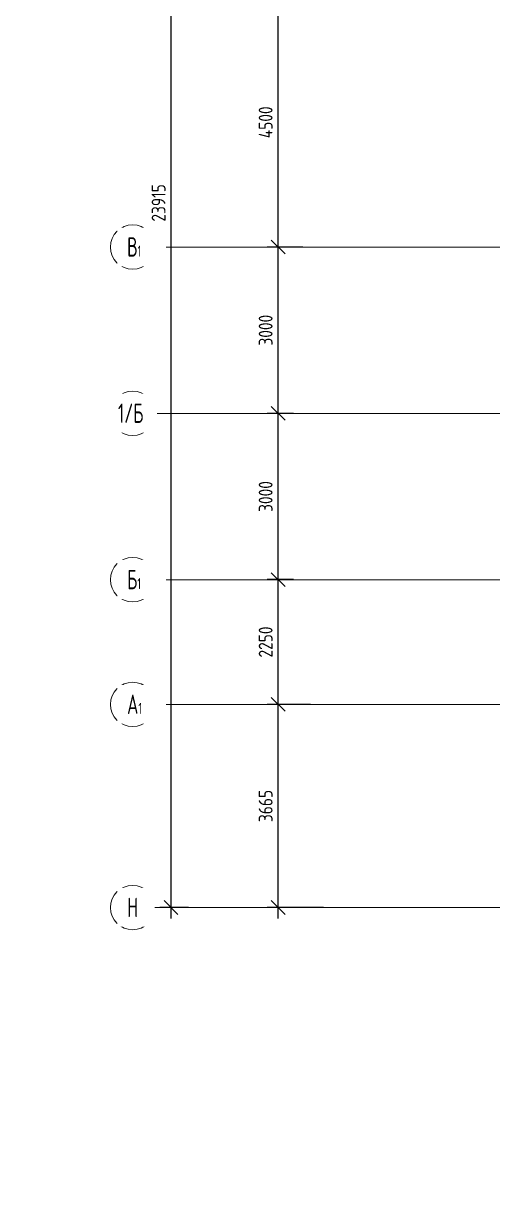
# Model space of a CAD drawing. Header units: millimetres. Extents: x -610846 to 2504857, y -1998781 to 285903.
# Drawn here: x 527743 to 536216, y 61920 to 82925 of the extents above; entities that cross this region are included whole.
import ezdxf
from ezdxf import colors
from ezdxf.entities.mleader import LeaderData, LeaderLine
from ezdxf.math import Vec2, Vec3

# ---------------------------------------------------------------- set-up
doc = ezdxf.new("R2010")
doc.units = ezdxf.units.MM
doc.linetypes.add('CENTER', pattern=[50.8, 31.75, -6.35, 6.35, -6.35])
doc.layers.get('0').update_dxf_attribs({"lineweight": 25})
doc.layers.add('АР_ОСИ', color=7, linetype='Continuous')
doc.layers.add('АР_Оси размеры', color=164, linetype='Continuous', lineweight=9)
doc.layers.add('АР_Отметки', color=7, linetype='Continuous', lineweight=5)
doc.styles.add('ISOCPEUR', font='isocpeur.ttf')
doc.styles.add('ГОСТ 2.304', font='GOST.TTF')
doc.dimstyles.new('СПДС', dxfattribs={"dimscale": 100, "dimtxt": 2.5, "dimasz": 2.5, "dimexe": 2, "dimexo": 0.625, "dimgap": 1, "dimtad": 1, "dimdec": 0, "dimtxsty": 'ГОСТ 2.304', "dimblk": 'OBLIQUE', "dimblk1": 'OBLIQUE', "dimblk2": 'OBLIQUE', "dimcen": 2.5, "dimdle": 2, "dimadec": 0, "dimazin": 2, "dimtfac": 0.75, "dimtdec": 4, "dimtmove": 1, "dimatfit": 3, "dimfxl": 1, "dimtfill": 1, "dimtolj": 1, "dimarcsym": 1})

# ---------------------------------------------------------------- blocks, each defined once
blk = doc.blocks.new('_Oblique')
at = {"color": 0, "linetype": 'ByBlock', "lineweight": -2}
blk.add_line((-0.5, -0.5), (0.5, 0.5), dxfattribs=at)
blk = doc.blocks.new('*D571')
at = {"layer": 'Defpoints', "color": 0, "lineweight": 15, "ltscale": 100, "transparency": 16777216}
for p in [(532343, 70639), (532991, 70639), (533221, 66974)]:
    blk.add_point(p, dxfattribs=at)
at = {"layer": 'АР_Оси размеры', "color": 0, "lineweight": -2, "ltscale": 100, "transparency": 16777216}
for p, q in [((532343, 66774), (532343, 70839)), ((532929, 70639), (532143, 70639)), ((533159, 66974), (532143, 66974))]:
    blk.add_line(p, q, dxfattribs=at)
at = {"layer": 'АР_Оси размеры', "color": 0, "lineweight": -2, "ltscale": 100, "transparency": 16777216, "xscale": 250, "yscale": 250, "zscale": 250}
for p, rotation in [((532343, 70639), 90), ((532343, 66974), 270)]:
    blk.add_blockref('_Oblique', p, dxfattribs=dict(at, rotation=rotation))
at = {"layer": 'АР_Оси размеры', "color": 0, "lineweight": 9, "ltscale": 100, "transparency": 16777216, "insert": (532117, 68806), "char_height": 250, "attachment_point": 5, "rotation": 90, "style": 'ГОСТ 2.304', "bg_fill": 3, "box_fill_scale": 1.1, "bg_fill_color": 256, "bg_fill_true_color": 13158600, "bg_fill_transparency": 0}
blk.add_mtext('\\A1;3665', dxfattribs=at)
blk = doc.blocks.new('*D572')
at = {"layer": 'Defpoints', "color": 0, "lineweight": 15, "ltscale": 100, "transparency": 16777216}
for p in [(532343, 72889), (532685, 72889), (532991, 70639)]:
    blk.add_point(p, dxfattribs=at)
at = {"layer": 'АР_Оси размеры', "color": 0, "lineweight": -2, "ltscale": 100, "transparency": 16777216}
for p, q in [((532622, 72889), (532143, 72889)), ((532343, 70439), (532343, 73089)), ((532929, 70639), (532143, 70639))]:
    blk.add_line(p, q, dxfattribs=at)
at = {"layer": 'АР_Оси размеры', "color": 0, "lineweight": -2, "ltscale": 100, "transparency": 16777216, "xscale": 250, "yscale": 250, "zscale": 250}
for p, rotation in [((532343, 72889), 90), ((532343, 70639), 270)]:
    blk.add_blockref('_Oblique', p, dxfattribs=dict(at, rotation=rotation))
at = {"layer": 'АР_Оси размеры', "color": 0, "lineweight": 9, "ltscale": 100, "transparency": 16777216, "insert": (532117, 71764), "char_height": 250, "attachment_point": 5, "rotation": 90, "style": 'ГОСТ 2.304', "bg_fill": 3, "box_fill_scale": 1.1, "bg_fill_color": 256, "bg_fill_true_color": 13158600, "bg_fill_transparency": 0}
blk.add_mtext('\\A1;2250', dxfattribs=at)
blk = doc.blocks.new('*D573')
at = {"layer": 'Defpoints', "color": 0, "lineweight": 15, "ltscale": 100, "transparency": 16777216}
for p in [(532343, 75889), (532685, 75889), (532685, 72889)]:
    blk.add_point(p, dxfattribs=at)
at = {"layer": 'АР_Оси размеры', "color": 0, "lineweight": -2, "ltscale": 100, "transparency": 16777216}
for p, q in [((532343, 72689), (532343, 76089)), ((532622, 75889), (532143, 75889)), ((532622, 72889), (532143, 72889))]:
    blk.add_line(p, q, dxfattribs=at)
at = {"layer": 'АР_Оси размеры', "color": 0, "lineweight": -2, "ltscale": 100, "transparency": 16777216, "xscale": 250, "yscale": 250, "zscale": 250}
for p, rotation in [((532343, 75889), 90), ((532343, 72889), 270)]:
    blk.add_blockref('_Oblique', p, dxfattribs=dict(at, rotation=rotation))
at = {"layer": 'АР_Оси размеры', "color": 0, "lineweight": 9, "ltscale": 100, "transparency": 16777216, "insert": (532117, 74389), "char_height": 250, "attachment_point": 5, "rotation": 90, "style": 'ГОСТ 2.304', "bg_fill": 3, "box_fill_scale": 1.1, "bg_fill_color": 256, "bg_fill_true_color": 13158600, "bg_fill_transparency": 0}
blk.add_mtext('\\A1;3000', dxfattribs=at)
blk = doc.blocks.new('*D574')
at = {"layer": 'Defpoints', "color": 0, "lineweight": 15, "ltscale": 100, "transparency": 16777216}
for p in [(532343, 78889), (532851, 78889), (532685, 75889)]:
    blk.add_point(p, dxfattribs=at)
at = {"layer": 'АР_Оси размеры', "color": 0, "lineweight": -2, "ltscale": 100, "transparency": 16777216}
for p, q in [((532343, 75689), (532343, 79089)), ((532789, 78889), (532143, 78889)), ((532622, 75889), (532143, 75889))]:
    blk.add_line(p, q, dxfattribs=at)
at = {"layer": 'АР_Оси размеры', "color": 0, "lineweight": -2, "ltscale": 100, "transparency": 16777216, "xscale": 250, "yscale": 250, "zscale": 250}
for p, rotation in [((532343, 78889), 90), ((532343, 75889), 270)]:
    blk.add_blockref('_Oblique', p, dxfattribs=dict(at, rotation=rotation))
at = {"layer": 'АР_Оси размеры', "color": 0, "lineweight": 9, "ltscale": 100, "transparency": 16777216, "insert": (532117, 77389), "char_height": 250, "attachment_point": 5, "rotation": 90, "style": 'ГОСТ 2.304', "bg_fill": 3, "box_fill_scale": 1.1, "bg_fill_color": 256, "bg_fill_true_color": 13158600, "bg_fill_transparency": 0}
blk.add_mtext('\\A1;3000', dxfattribs=at)
blk = doc.blocks.new('*D575')
at = {"layer": 'Defpoints', "color": 0, "lineweight": 15, "ltscale": 100, "transparency": 16777216}
for p in [(532343, 83389), (532906, 83389), (532851, 78889)]:
    blk.add_point(p, dxfattribs=at)
at = {"layer": 'АР_Оси размеры', "color": 0, "lineweight": -2, "ltscale": 100, "transparency": 16777216}
for p, q in [((532343, 78689), (532343, 83589)), ((532843, 83389), (532143, 83389)), ((532789, 78889), (532143, 78889))]:
    blk.add_line(p, q, dxfattribs=at)
at = {"layer": 'АР_Оси размеры', "color": 0, "lineweight": -2, "ltscale": 100, "transparency": 16777216, "xscale": 250, "yscale": 250, "zscale": 250}
for p, rotation in [((532343, 83389), 90), ((532343, 78889), 270)]:
    blk.add_blockref('_Oblique', p, dxfattribs=dict(at, rotation=rotation))
at = {"layer": 'АР_Оси размеры', "color": 0, "lineweight": 9, "ltscale": 100, "transparency": 16777216, "insert": (532117, 81139), "char_height": 250, "attachment_point": 5, "rotation": 90, "style": 'ГОСТ 2.304', "bg_fill": 3, "box_fill_scale": 1.1, "bg_fill_color": 256, "bg_fill_true_color": 13158600, "bg_fill_transparency": 0}
blk.add_mtext('\\A1;4500', dxfattribs=at)
blk = doc.blocks.new('_DotSmall')
at = {"color": 0, "linetype": 'ByBlock', "const_width": 0.5}
blk.add_lwpolyline([(-0.0625, 0, 1), (0.0625, 0, 1)], format="xyb", close=True, dxfattribs=at)
blk = doc.blocks.new('*D579')
at = {"layer": 'Defpoints', "color": 0, "lineweight": 15, "ltscale": 100, "transparency": 16777216}
for p in [(530410, 90889), (531529, 90889), (530789, 66974)]:
    blk.add_point(p, dxfattribs=at)
at = {"layer": 'АР_Оси размеры', "color": 0, "lineweight": -2, "ltscale": 100, "transparency": 16777216}
for p, q in [((530410, 66774), (530410, 91089)), ((531467, 90889), (530210, 90889)), ((530726, 66974), (530210, 66974))]:
    blk.add_line(p, q, dxfattribs=at)
at = {"layer": 'АР_Оси размеры', "color": 0, "lineweight": -2, "ltscale": 100, "transparency": 16777216, "xscale": 250, "yscale": 250, "zscale": 250}
for p, rotation in [((530410, 90889), 90), ((530410, 66974), 270)]:
    blk.add_blockref('_Oblique', p, dxfattribs=dict(at, rotation=rotation))
at = {"layer": 'АР_Оси размеры', "color": 0, "lineweight": 9, "ltscale": 100, "transparency": 16777216, "insert": (530185, 79685), "char_height": 250, "attachment_point": 5, "rotation": 90, "style": 'ГОСТ 2.304', "bg_fill": 3, "box_fill_scale": 1.1, "bg_fill_color": 256, "bg_fill_true_color": 13158600, "bg_fill_transparency": 0}
blk.add_mtext('\\A1;23915', dxfattribs=at)

msp = doc.modelspace()

# ---------------------------------------------------------------- linework, layer by layer
at = {"layer": 'АР_ОСИ', "linetype": 'CENTER', "lineweight": 9, "ltscale": 1000}
for p, q in [((530116.7, 78888.6), (564753.9, 78888.6)), ((530116.7, 75888.6), (564753.9, 75888.6)), ((530116.7, 72888.6), (564753.9, 72888.6)), ((530116.7, 70638.6), (564753.9, 70638.6))]:
    msp.add_line(p, q, dxfattribs=at)
at = {"layer": 'АР_ОСИ', "lineweight": 9, "ltscale": 0.5}
for centre in [(529716.7, 78888.6), (529716.7, 75888.6), (529716.7, 72888.6), (529716.7, 70638.6), (529716.7, 66973.6)]:
    msp.add_circle(centre, 400, dxfattribs=at)

# ---------------------------------------------------------------- leaders
at = {"layer": 'АР_Отметки', "lineweight": 9}
ml = msp.add_multileader_mtext('Standard', dxfattribs=at)
ml.set_content('+2,410', color=256, style='ISOCPEUR')
ml.set_leader_properties(color=256, linetype='Continuous', lineweight=-1)
ml.set_arrow_properties(name='DOTSMALL')
ml.build(insert=Vec2(0, 0))
ml.multileader.update_dxf_attribs({"has_text_frame": 1, "text_left_attachment_type": 4, "text_right_attachment_type": 4, "dogleg_length": 100, "arrow_head_size": 180})
ctx = ml.context
ctx.base_point, ctx.char_height, ctx.arrow_head_size, ctx.landing_gap_size, ctx.plane_origin = Vec3(556605.3, 65983.6), 250, 180, 50, Vec3(554444.1, 65392.3)
ctx.left_attachment, ctx.right_attachment = 4, 4
notes = []
notes.append((ctx, [(0, (0, 0, 0), (0, 0), (1, 0), 1, [])]))
ctx.mtext.insert, ctx.mtext.width, ctx.mtext.line_spacing_style, ctx.mtext.flow_direction = Vec3(556655.3, 66316.9), 852.697, 2, 5
for ctx, leaders in notes:
    for number, flags, end, landing, length, lines in leaders:
        leader = LeaderData()
        leader.index, (leader.has_last_leader_line, leader.has_dogleg_vector, leader.attachment_direction) = number, flags
        leader.last_leader_point, leader.dogleg_vector, leader.dogleg_length = Vec3(end), Vec3(landing), length
        for number, points, colour, breaks in lines:
            line = LeaderLine()
            line.index, line.vertices, line.color, line.breaks = number, Vec3.list(points), colors.encode_raw_color(colour), breaks
            leader.lines.append(line)
        ctx.leaders.append(leader)

# ---------------------------------------------------------------- next in the draw order: texts
at = {"layer": 'АР_ОСИ', "lineweight": 9, "char_height": 350, "width": 528.82, "attachment_point": 1, "line_spacing_factor": 1.149209, "style": 'ГОСТ 2.304', "bg_fill": 2}
for s, insert in [('{\\W0.8;В\\H0.57143x;1}', (529616.9, 79066.3)), ('{\\W0.8;1/Б}', (529452, 76066.3)), ('{\\W0.8;Б\\H0.57143x;1}', (529616.9, 73066.3)), ('{\\W0.8;А\\H0.57143x;1}', (529616.9, 70816.3))]:
    msp.add_mtext(s, dxfattribs=dict(at, insert=insert))
at = {"layer": 'АР_ОСИ', "lineweight": 9, "insert": (529616.9, 67151.3), "char_height": 350, "attachment_point": 1, "line_spacing_factor": 1.149209, "style": 'ГОСТ 2.304', "bg_fill": 2}
msp.add_mtext('{\\W0.8;Н}', dxfattribs=at)

# ---------------------------------------------------------------- next in the draw order: dimensions: what is measured, and where the dimension line sits
at = {"layer": 'АР_Оси размеры', "lineweight": 9, "ltscale": 100}
dim = msp.add_linear_dim(base=(532342.6, 70638.6), p1=(533221.3, 66973.6), p2=(532991.4, 70638.6), angle=90, dimstyle='СПДС', dxfattribs=at)
dim.commit()
dim.dimension.update_dxf_attribs({"geometry": '*D571', "text_midpoint": (532117.5, 68806.1)})

# ---------------------------------------------------------------- next in the draw order: linework, layer by layer
at = {"layer": 'АР_ОСИ', "linetype": 'CENTER', "lineweight": 9, "ltscale": 1000}
msp.add_line((530116.8, 66973.6), (540875.1, 66973.6), dxfattribs=at)

# ---------------------------------------------------------------- next in the draw order: dimensions: what is measured, and where the dimension line sits
at = {"layer": 'АР_Оси размеры', "lineweight": 9, "ltscale": 100}
dim = msp.add_linear_dim(base=(532342.6, 72888.6), p1=(532991.4, 70638.6), p2=(532684.5, 72888.6), angle=90, dimstyle='СПДС', dxfattribs=at)
dim.commit()
dim.dimension.update_dxf_attribs({"geometry": '*D572', "text_midpoint": (532117.5, 71763.6)})

# ---------------------------------------------------------------- next in the draw order: dimensions: what is measured, and where the dimension line sits
dim = msp.add_linear_dim(base=(532342.6, 75888.6), p1=(532684.5, 72888.6), p2=(532684.5, 75888.6), angle=90, dimstyle='СПДС', dxfattribs=at)
dim.commit()
dim.dimension.update_dxf_attribs({"geometry": '*D573', "text_midpoint": (532117.5, 74388.6)})

# ---------------------------------------------------------------- next in the draw order: dimensions: what is measured, and where the dimension line sits
dim = msp.add_linear_dim(base=(532342.6, 78888.6), p1=(532684.5, 75888.6), p2=(532851.5, 78888.6), angle=90, dimstyle='СПДС', dxfattribs=at)
dim.commit()
dim.dimension.update_dxf_attribs({"geometry": '*D574', "text_midpoint": (532117.5, 77388.6)})

# ---------------------------------------------------------------- next in the draw order: dimensions: what is measured, and where the dimension line sits
dim = msp.add_linear_dim(base=(532342.6, 83388.6), p1=(532851.5, 78888.6), p2=(532905.5, 83388.6), angle=90, dimstyle='СПДС', dxfattribs=at)
dim.commit()
dim.dimension.update_dxf_attribs({"geometry": '*D575', "text_midpoint": (532117.5, 81138.6)})

# ---------------------------------------------------------------- next in the draw order: leaders
at = {"layer": 'АР_Отметки', "lineweight": 9}
ml = msp.add_multileader_mtext('Standard', dxfattribs=at)
ml.set_content('+1,975', color=256, style='ISOCPEUR')
ml.set_leader_properties(color=256, linetype='Continuous', lineweight=-1)
ml.set_arrow_properties(name='DOTSMALL')
ml.build(insert=Vec2(0, 0))
ml.multileader.update_dxf_attribs({"has_text_frame": 1, "text_left_attachment_type": 4, "text_right_attachment_type": 4, "dogleg_length": 100, "arrow_head_size": 180})
ctx = ml.context
ctx.base_point, ctx.char_height, ctx.arrow_head_size, ctx.landing_gap_size, ctx.plane_origin = Vec3(559687.5, 77416.4), 250, 180, 50, Vec3(562819.6, 76244.7)
ctx.left_attachment, ctx.right_attachment = 4, 4
notes = []
notes.append((ctx, [(0, (0, 0, 0), (0, 0), (1, 0), 1, [])]))
ctx.mtext.insert, ctx.mtext.width, ctx.mtext.line_spacing_style, ctx.mtext.flow_direction = Vec3(559737.5, 77816.4), 852.697, 2, 5
for ctx, leaders in notes:
    for number, flags, end, landing, length, lines in leaders:
        leader = LeaderData()
        leader.index, (leader.has_last_leader_line, leader.has_dogleg_vector, leader.attachment_direction) = number, flags
        leader.last_leader_point, leader.dogleg_vector, leader.dogleg_length = Vec3(end), Vec3(landing), length
        for number, points, colour, breaks in lines:
            line = LeaderLine()
            line.index, line.vertices, line.color, line.breaks = number, Vec3.list(points), colors.encode_raw_color(colour), breaks
            leader.lines.append(line)
        ctx.leaders.append(leader)

# ---------------------------------------------------------------- next in the draw order: leaders
ml = msp.add_multileader_mtext('Standard', dxfattribs=at)
ml.set_content('+3,950', color=256, style='ISOCPEUR')
ml.set_leader_properties(color=256, linetype='Continuous', lineweight=-1)
ml.set_arrow_properties(name='DOTSMALL')
ml.build(insert=Vec2(0, 0))
ml.multileader.update_dxf_attribs({"has_text_frame": 1, "text_left_attachment_type": 4, "text_right_attachment_type": 4, "dogleg_length": 100, "arrow_head_size": 180})
ctx = ml.context
ctx.base_point, ctx.char_height, ctx.arrow_head_size, ctx.landing_gap_size, ctx.plane_origin = Vec3(559999.5, 82527.4), 250, 180, 50, Vec3(559918.1, 81259.8)
ctx.left_attachment, ctx.right_attachment = 4, 4
notes = []
notes.append((ctx, [(0, (0, 0, 0), (0, 0), (1, 0), 1, [])]))
ctx.mtext.insert, ctx.mtext.width, ctx.mtext.line_spacing_style, ctx.mtext.flow_direction = Vec3(560049.5, 82860.7), 852.697, 2, 5
for ctx, leaders in notes:
    for number, flags, end, landing, length, lines in leaders:
        leader = LeaderData()
        leader.index, (leader.has_last_leader_line, leader.has_dogleg_vector, leader.attachment_direction) = number, flags
        leader.last_leader_point, leader.dogleg_vector, leader.dogleg_length = Vec3(end), Vec3(landing), length
        for number, points, colour, breaks in lines:
            line = LeaderLine()
            line.index, line.vertices, line.color, line.breaks = number, Vec3.list(points), colors.encode_raw_color(colour), breaks
            leader.lines.append(line)
        ctx.leaders.append(leader)

# ---------------------------------------------------------------- next in the draw order: dimensions: what is measured, and where the dimension line sits
at = {"layer": 'АР_Оси размеры', "lineweight": 9, "ltscale": 100}
dim = msp.add_linear_dim(base=(530409.8, 90888.6), p1=(530789, 66973.6), p2=(531529, 90888.6), angle=90, dimstyle='СПДС', dxfattribs=at)
dim.commit()
dim.dimension.update_dxf_attribs({"geometry": '*D579', "text_midpoint": (530409.8, 79685), "dimtype": 160})

doc.saveas('drawing.dxf')
